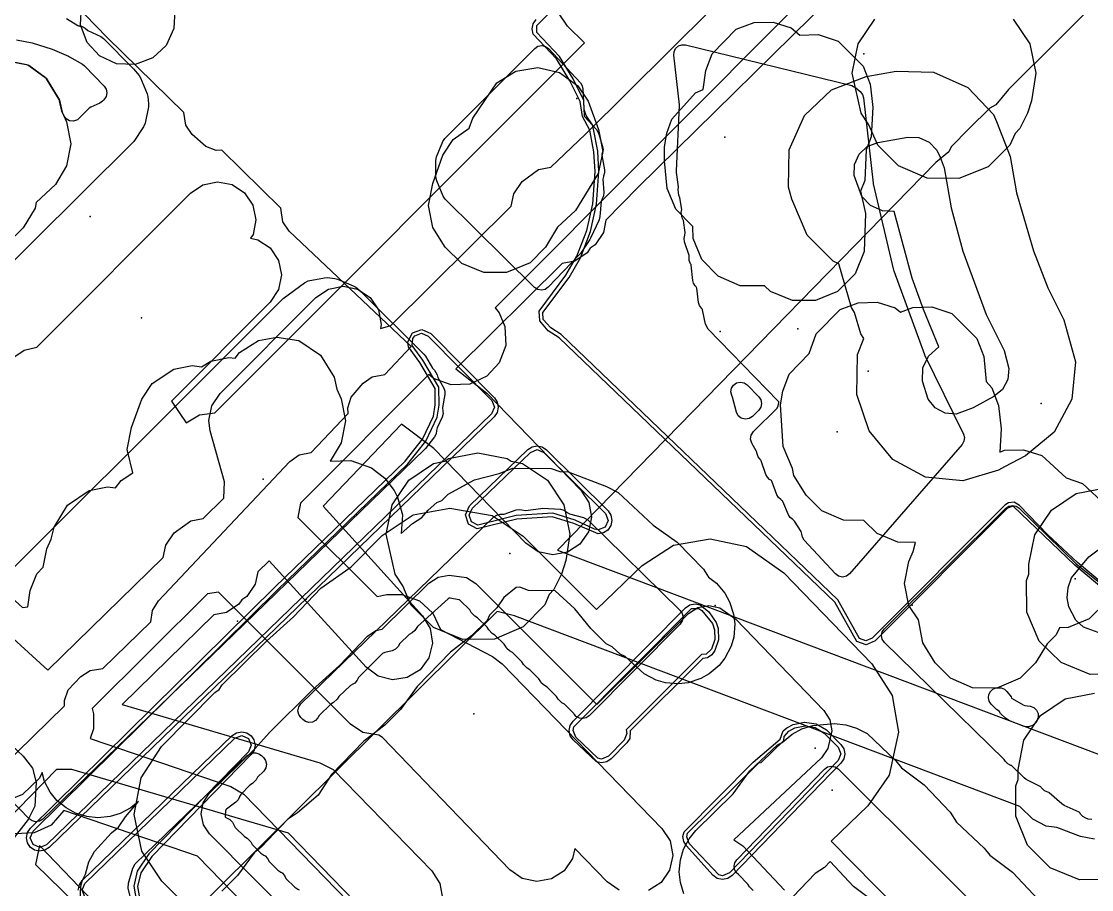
# Model space of a CAD drawing. Header units: metres. Extents: x -2677 to -840, y 169 to 1487.
# Drawn here: x -2099.7 to -2043.7, y 788.8 to 834.1 of the extents above; entities that cross this region are included whole.
import ezdxf

# ---------------------------------------------------------------- set-up
doc = ezdxf.new("R2010")
doc.units = ezdxf.units.M
for name, color, linetype in [('AI_GREENING_ALLOWED_ZONE', 4, 'Continuous'), ('AI_GREENING_EXCLUSIONS', 1, 'Continuous'), ('AI_GREENING_LAWN', 82, 'Continuous'), ('AI_GREENING_REJECTED', 6, 'Continuous')]:
    doc.layers.add(name, color=color, linetype=linetype)

msp = doc.modelspace()

# ---------------------------------------------------------------- linework, layer by layer
at = {"layer": 'AI_GREENING_ALLOWED_ZONE'}
msp.add_lwpolyline([(-2099.929, 833.177), (-2099.111, 833.026), (-2099.054, 833.012), (-2098.107, 832.717), (-2098.056, 832.698), (-2097.205, 832.327), (-2097.153, 832.3), (-2096.474, 831.904), (-2096.369, 831.821), (-2095.337, 830.762), (-2095.231, 830.598), (-2095.196, 830.406), (-2095.237, 830.215), (-2095.348, 830.054), (-2095.428, 829.977), (-2095.569, 829.881), (-2096.042, 829.667), (-2096.115, 829.616), (-2096.624, 829.108), (-2096.626, 829.111), (-2096.738, 829.006), (-2096.936, 828.939), (-2097.144, 828.958), (-2097.327, 829.061), (-2097.451, 829.229), (-2097.512, 829.365), (-2097.544, 829.457), (-2097.669, 829.991), (-2097.698, 830.062), (-2098.35, 831.143), (-2098.418, 831.216), (-2099.284, 831.838), (-2099.38, 831.88), (-2100.621, 832.127)], dxfattribs=at)
msp.add_lwpolyline([(-2048.96, 798.462), (-2049.062, 798.61), (-2049.104, 798.784), (-2049.083, 798.961), (-2049.001, 799.12), (-2048.868, 799.24), (-2048.701, 799.305), (-2048.637, 799.317), (-2048.449, 799.318), (-2048.275, 799.249), (-2048.138, 799.121), (-2047.926, 798.832), (-2047.894, 798.763), (-2047.867, 798.754), (-2047.285, 798.423), (-2047.2, 798.393), (-2046.919, 798.349), (-2046.732, 798.28), (-2046.587, 798.143), (-2046.507, 797.961), (-2046.505, 797.762), (-2046.58, 797.577), (-2046.64, 797.487), (-2046.802, 797.335), (-2047.013, 797.267), (-2047.233, 797.297), (-2048.045, 797.604), (-2048.223, 797.719), (-2048.47, 797.968), (-2048.551, 798.092), (-2048.685, 798.185), (-2048.96, 798.462)], close=True, dxfattribs=at)
at = {"layer": 'AI_GREENING_EXCLUSIONS'}
for points in [[(-1995.827, 882.141), (-2009.772, 868.495), (-2009.936, 868.171), (-2010.75, 867.538), (-2017.842, 860.591), (-2018.479, 859.812), (-2018.789, 859.664), (-2019.794, 858.679), (-2020.792, 857.687), (-2020.944, 857.382), (-2021.73, 856.755), (-2048.065, 830.59), (-2048.712, 829.78), (-2049.039, 829.619), (-2050.116, 828.549), (-2051.056, 827.586), (-2051.185, 827.328), (-2051.85, 826.773), (-2071.631, 806.507), (-2043.27, 795.801), (-1988.498, 803.706)], [(-1995.827, 882.141), (-2009.772, 868.495), (-2009.936, 868.171), (-2010.75, 867.538), (-2017.842, 860.591), (-2018.479, 859.812), (-2018.789, 859.664), (-2019.794, 858.679), (-2020.792, 857.687), (-2020.944, 857.382), (-2021.73, 856.755), (-2048.065, 830.59), (-2048.712, 829.78), (-2049.039, 829.619), (-2050.116, 828.549), (-2051.056, 827.586), (-2051.185, 827.328), (-2051.85, 826.773), (-2071.631, 806.507), (-2043.27, 795.801), (-1988.498, 803.706)], [(-2050.258, 843.885), (-2074.893, 819.18), (-2074.684, 818.919), (-2074.382, 818.196), (-2074.343, 817.21), (-2074.684, 816.293), (-2075.331, 815.594), (-2076.213, 815.185), (-2077.199, 815.146), (-2078.116, 815.487), (-2078.372, 815.692), (-2085.078, 808.966), (-2085.213, 808.218), (-2081.071, 804.084), (-2080.563, 804.195), (-2079.772, 804.195), (-2078.855, 803.853), (-2078.156, 803.206), (-2077.762, 802.362), (-2075.037, 800.944), (-2074.525, 800.563), (-2066.178, 791.963), (-2065.754, 791.308), (-2065.613, 790.541), (-2065.777, 789.778), (-2066.22, 789.135), (-2066.875, 788.711)], [(-2100.712, 795.139), (-2097.408, 798.366), (-2097.418, 798.655), (-2097.213, 799.203), (-2096.556, 799.905), (-2096.065, 800.224), (-2095.411, 800.314), (-2092.898, 802.765), (-2092.804, 803.357), (-2092.494, 803.853), (-2085.626, 811.15), (-2085.149, 811.489), (-2084.508, 811.609), (-2082.582, 813.655), (-2082.604, 813.943), (-2082.422, 814.499), (-2081.796, 815.229), (-2081.319, 815.569), (-2080.669, 815.687), (-2079.296, 817.146), (-2085.663, 823.189), (-2086.001, 823.667), (-2086.103, 824.393), (-2089.189, 827.422), (-2089.477, 827.406), (-2090.029, 827.6), (-2090.746, 828.242), (-2091.075, 828.725), (-2091.179, 829.378), (-2095.187, 833.314), (-2105.168, 843.594)], [(-2108.007, 809.105), (-2098.29, 800.232), (-2092.25, 806.132), (-2092.115, 806.772), (-2091.674, 807.416), (-2090.809, 808.049), (-2090.163, 808.17), (-2089.083, 809.226), (-2089.049, 810.083), (-2089.792, 812.743), (-2089.866, 813.281), (-2089.714, 814.047), (-2089.281, 814.696), (-2084.265, 819.713), (-2083.617, 820.146), (-2082.851, 820.299), (-2082.086, 820.147), (-2081.437, 819.713), (-2081.003, 819.064), (-2080.851, 818.299), (-2080.893, 818.089), (-2080.349, 818.258), (-2074.052, 824.485), (-2073.92, 825.126), (-2073.483, 825.773), (-2072.622, 826.411), (-2071.977, 826.536), (-2070.165, 828.259), (-2056.986, 841.36)], [(-2042.841, 804.512), (-2044.452, 805.868), (-2046.013, 807.322), (-2047.49, 808.84), (-2047.769, 809.009), (-2048.065, 808.985), (-2048.251, 808.858), (-2055.177, 801.911), (-2055.511, 801.765), (-2055.856, 801.884), (-2056.973, 803.905), (-2071.438, 817.777), (-2071.987, 818.121), (-2072.383, 818.571), (-2072.398, 818.929), (-2071.028, 820.769), (-2070.443, 821.794), (-2069.914, 823.16), (-2069.592, 824.586), (-2069.471, 826.3), (-2069.531, 827.361), (-2069.756, 828.506), (-2069.815, 828.744), (-2070.146, 829.226), (-2070.241, 829.538), (-2070.252, 830.008), (-2070.813, 831.146), (-2071.538, 832.31), (-2072.721, 833.559), (-2072.72, 833.941), (-2066.934, 839.727)], [(-2054.325, 838.366), (-2067.422, 825.485), (-2069.103, 823.753), (-2069.233, 823.108), (-2069.669, 822.46), (-2069.924, 822.291), (-2070.084, 822.053), (-2070.733, 821.621), (-2071.391, 821.491), (-2076.958, 815.986), (-2075.336, 814.711), (-2070.424, 809.651), (-2070.001, 808.996), (-2069.86, 808.228), (-2070.023, 807.465), (-2070.466, 806.823), (-2071.122, 806.399), (-2071.889, 806.258), (-2072.652, 806.422), (-2073.295, 806.865), (-2078.105, 811.821), (-2079.799, 813.1), (-2083.891, 808.802), (-2078.688, 803.08), (-2078.286, 802.411), (-2078.17, 801.639), (-2078.358, 800.882), (-2078.822, 800.254), (-2079.491, 799.852), (-2080.263, 799.737), (-2081.02, 799.925), (-2081.648, 800.389), (-2086.708, 805.954), (-2087.306, 805.37), (-2087.44, 804.725), (-2087.88, 804.081), (-2088.136, 803.913), (-2088.297, 803.676), (-2088.949, 803.247), (-2089.607, 803.122), (-2094.403, 798.437), (-2084.06, 795.397), (-2083.369, 795.035), (-2078.214, 789.746), (-2077.79, 789.091), (-2077.649, 788.323)], [(-2100.164, 816.53), (-2099.519, 816.97), (-2098.852, 817.11), (-2090.822, 825.177), (-2090.174, 825.612), (-2089.409, 825.765), (-2088.643, 825.615), (-2087.993, 825.183), (-2087.558, 824.535), (-2087.404, 823.77), (-2087.555, 823.004), (-2087.684, 822.81), (-2087.312, 822.737), (-2086.662, 822.305), (-2086.227, 821.657), (-2086.073, 820.892), (-2086.224, 820.126), (-2086.656, 819.476), (-2091.817, 814.292), (-2091.043, 813.167), (-2090.357, 813.582), (-2089.553, 813.683), (-2070.229, 833.026), (-2071.106, 833.891), (-2071.544, 834.537)], [(-2047.805, 834.268), (-2046.937, 832.971), (-2046.633, 831.44), (-2046.854, 829.999), (-2047.066, 829.344), (-2047.459, 828.554), (-2047.711, 828.284), (-2047.981, 827.676), (-2049.125, 826.553), (-2050.647, 825.933), (-2052.308, 825.949), (-2053.817, 826.596), (-2054.897, 827.676), (-2055.359, 828.742), (-2055.762, 829.344), (-2056.223, 831.44), (-2055.919, 832.971), (-2055.051, 834.268)], [(-2042.97, 804.359), (-2044.581, 805.716), (-2047.813, 808.812), (-2048.116, 808.71), (-2055.035, 801.77), (-2055.503, 801.565), (-2055.986, 801.732), (-2057.134, 803.782), (-2071.557, 817.614), (-2072.13, 817.98), (-2072.566, 818.491), (-2072.588, 818.993), (-2071.199, 820.874), (-2070.628, 821.872), (-2070.104, 823.221), (-2069.79, 824.617), (-2069.671, 826.296), (-2069.729, 827.333), (-2069.951, 828.463), (-2070.338, 829.168), (-2070.453, 829.967), (-2070.988, 831.049), (-2071.694, 832.183), (-2072.907, 833.483), (-2072.959, 833.751), (-2072.904, 834.019), (-2072.751, 834.245)], [(-2100.669, 832.136), (-2099.327, 831.869), (-2098.376, 831.187), (-2097.678, 830.029), (-2097.532, 829.409), (-2097.301, 828.897), (-2097.074, 827.749), (-2097.304, 826.601), (-2097.89, 825.629), (-2098.889, 824.678), (-2098.948, 824.387), (-2099.577, 823.351), (-2100.451, 822.498)], [(-2042.971, 803.768), (-2043.848, 802.912), (-2044.931, 802.459), (-2045.39, 802.443), (-2045.572, 802.077), (-2046.043, 801.606), (-2046.638, 800.622), (-2047.449, 799.812), (-2048.673, 799.3), (-2049.939, 799.316), (-2051.086, 799.812), (-2051.896, 800.622), (-2052.537, 801.657), (-2052.756, 802.862), (-2053.264, 803.622), (-2053.494, 804.77), (-2053.267, 805.918), (-2053.036, 806.43), (-2052.922, 806.915), (-2053.842, 806.931), (-2054.925, 807.384), (-2055.617, 808.055), (-2056.678, 808.071), (-2057.825, 808.567), (-2058.635, 809.377), (-2059.276, 810.413), (-2059.35, 810.783), (-2059.844, 811.927), (-2059.976, 814.098), (-2059.859, 814.825), (-2059.52, 815.7), (-2058.486, 816.789), (-2058.114, 817.81), (-2058.114, 817.81), (-2056.855, 819.089), (-2055.924, 819.439), (-2054.93, 819.466), (-2053.981, 819.166), (-2053.71, 818.953), (-2053.063, 819.196), (-2052.069, 819.223), (-2051.019, 818.871), (-2049.709, 817.566), (-2049.348, 816.637), (-2049.219, 815.331), (-2048.933, 814.995), (-2048.572, 814.066), (-2048.439, 812.849), (-2048.516, 811.632), (-2048.263, 811.727), (-2047.268, 811.754), (-2046.32, 811.454), (-2045.04, 810.286), (-2044.182, 809.995), (-2042.958, 808.837)], [(-2100.737, 804.533), (-2099.606, 803.507), (-2099.323, 803.545), (-2099.2, 804.39), (-2098.861, 805.265), (-2098.52, 805.624), (-2098.332, 806.576), (-2098.101, 807.088), (-2097.955, 807.708), (-2097.257, 808.866), (-2096.119, 809.626), (-2095.166, 809.815), (-2094.748, 809.765), (-2094.457, 810.148), (-2093.848, 810.544), (-2094.134, 811.776), (-2093.907, 812.924), (-2093.371, 814.406), (-2092.832, 815.214), (-2091.694, 815.974), (-2090.741, 816.163), (-2090.247, 816.095), (-2089.765, 816.385), (-2088.812, 816.574), (-2088.498, 816.548), (-2088.261, 816.844), (-2087.266, 817.461), (-2086.313, 817.65), (-2085.158, 817.461), (-2084.02, 816.701), (-2083.322, 815.543), (-2083.176, 814.923), (-2082.945, 814.411), (-2082.718, 813.263), (-2082.948, 812.115), (-2083.526, 811.164), (-2082.443, 811.189), (-2081.359, 810.805), (-2080.662, 810.274), (-2080.17, 809.628), (-2079.998, 809.271), (-2079.745, 808.359), (-2079.803, 807.377), (-2079.216, 807.898), (-2078.725, 808.209), (-2078.407, 808.603), (-2077.941, 808.992), (-2077.684, 809.103), (-2077.345, 809.442), (-2075.977, 810.186), (-2074.686, 810.512), (-2073.966, 810.798), (-2071.96, 810.776), (-2071.518, 810.612), (-2071.071, 810.598), (-2069.077, 809.843), (-2068.459, 809.525), (-2066.634, 807.81), (-2065.377, 806.932), (-2064.011, 805.512), (-2063.734, 805.093), (-2063.329, 804.779), (-2062.889, 804.265), (-2062.636, 803.811), (-2062.428, 803.169), (-2062.368, 802.649), (-2062.425, 801.966), (-2062.561, 801.489), (-2062.889, 800.854), (-2063.186, 800.482), (-2063.7, 800.044), (-2064.151, 799.791), (-2064.812, 799.579), (-2065.309, 799.522), (-2065.999, 799.579), (-2066.474, 799.715), (-2067.111, 800.044), (-2068.098, 800.95), (-2068.367, 801.062), (-2068.779, 801.455), (-2069.085, 801.604), (-2069.895, 802.414), (-2070.727, 803.442), (-2071.76, 804.381), (-2073.147, 804.394), (-2073.61, 804.567), (-2073.794, 804.551), (-2074.446, 804.035), (-2074.804, 803.486), (-2075.187, 803.103), (-2075.319, 802.835), (-2076.13, 802.025), (-2077.223, 801.18), (-2078.976, 799.382), (-2079.851, 798.176), (-2080.662, 797.365), (-2081.755, 796.52), (-2083.459, 794.772), (-2084.147, 793.694), (-2085.238, 792.768), (-2085.758, 792.426), (-2087.133, 790.973), (-2087.497, 790.678), (-2088.373, 789.498), (-2089.184, 788.688)], [(-2042.121, 800.025), (-2043.782, 800.009), (-2045.305, 800.629), (-2046.449, 801.752), (-2047.096, 803.26), (-2047.112, 804.921), (-2046.988, 805.258), (-2046.988, 805.771), (-2046.683, 807.302), (-2045.816, 808.599), (-2044.518, 809.466), (-2042.988, 809.771)], [(-2085.325, 782.17), (-2092.318, 789.207), (-2093.376, 790.781), (-2093.771, 792.691), (-2093.406, 794.607), (-2092.335, 796.238), (-2089.553, 799.065), (-2089.326, 799.22), (-2089.326, 799.22), (-2089.162, 799.464), (-2086.851, 801.755), (-2085.433, 803.027), (-2084.014, 804.52), (-2082.431, 805.629), (-2080.811, 807.282), (-2079.176, 808.347), (-2077.258, 808.705), (-2075.055, 808.318), (-2073.431, 807.237), (-2069.59, 803.409), (-2067.218, 805.709), (-2065.576, 806.763), (-2063.656, 807.108), (-2061.75, 806.693), (-2059.799, 805.33), (-2055.199, 800.559), (-2054.145, 798.918), (-2053.8, 796.998), (-2054.3, 794.739), (-2055.414, 793.137), (-2057.331, 791.288), (-2051.599, 785.47)], [(-2043.179, 802.139), (-2044.134, 802.489), (-2044.532, 802.855), (-2044.902, 803.542), (-2044.988, 804.02), (-2044.944, 804.558), (-2044.758, 805.066), (-2043.857, 806.16), (-2043.233, 806.628)], [(-2080.536, 782.32), (-2089.836, 791.674), (-2090.153, 792.146), (-2090.272, 792.719), (-2090.162, 793.294), (-2089.841, 793.783), (-2087.463, 796.129), (-2086.696, 796.98), (-2084.448, 799.211), (-2084.448, 799.211), (-2083.029, 800.483), (-2081.576, 802.009), (-2081.127, 802.309), (-2080.799, 802.38), (-2078.365, 804.778), (-2077.874, 805.098), (-2077.299, 805.205), (-2076.389, 805.082), (-2075.902, 804.757), (-2069.573, 798.441), (-2064.789, 803.189), (-2064.296, 803.505), (-2063.72, 803.609), (-2063.148, 803.484), (-2062.319, 802.901), (-2057.719, 798.13), (-2057.403, 797.638), (-2057.299, 797.062), (-2057.509, 796.138), (-2057.843, 795.657), (-2062.413, 791.368), (-2061.943, 791.044), (-2059.772, 788.741)], [(-2068.405, 788.734), (-2069.048, 789.177), (-2070.738, 790.918), (-2070.85, 790.395), (-2071.293, 789.753), (-2071.948, 789.329), (-2072.716, 789.188), (-2073.479, 789.352), (-2074.121, 789.795), (-2080.786, 796.721), (-2080.983, 796.844), (-2081.809, 796.983), (-2082.459, 797.416), (-2089.363, 804.307), (-2089.939, 804.218), (-2095.967, 798.223), (-2095.897, 797.954), (-2095.897, 797.163), (-2096.063, 796.663), (-2088.708, 794.148), (-2088.033, 793.756), (-2081.373, 786.904)], [(-2043.56, 791.399), (-2044.286, 791.535), (-2045.525, 792.018), (-2046.091, 792.076), (-2046.778, 792.446), (-2047.459, 793.107), (-2073.886, 803.083), (-2074.791, 803.303), (-2095.723, 782.554)], [(-2043.56, 791.399), (-2044.286, 791.535), (-2045.525, 792.018), (-2046.091, 792.076), (-2046.778, 792.446), (-2047.459, 793.107), (-2073.886, 803.083), (-2074.791, 803.303), (-2095.723, 782.554)], [(-2042.691, 789.294), (-2044.352, 789.278), (-2045.874, 789.898), (-2047.061, 791.085), (-2047.681, 792.607), (-2047.681, 794.191), (-2047.557, 794.527), (-2047.557, 795.04), (-2047.253, 796.571), (-2046.386, 797.868), (-2045.088, 798.736), (-2043.557, 799.04)], [(-2065.031, 788.541), (-2065.214, 789.135), (-2065.273, 789.699), (-2065.214, 790.322), (-2065.214, 790.322), (-2065.05, 790.869), (-2064.758, 791.421), (-2064.41, 791.849), (-2062.454, 793.771), (-2061.573, 794.974), (-2060.138, 796.327), (-2059.89, 796.445), (-2059.376, 796.895), (-2058.87, 797.168), (-2058.293, 797.348), (-2057.167, 797.439), (-2056.561, 797.38), (-2055.998, 797.21), (-2055.449, 796.915), (-2053.95, 795.502), (-2053.65, 795.131), (-2052.459, 794.248), (-2051.109, 792.811), (-2050.782, 792.291), (-2049.332, 790.928), (-2049.032, 790.556), (-2047.842, 789.674), (-2046.492, 788.236)], [(-2100.762, 796.86), (-2099.567, 795.738), (-2099.094, 795.116), (-2098.896, 794.362), (-2098.957, 793.126), (-2099.304, 792.436), (-2101.101, 790.144)], [(-2096.694, 788.738), (-2096.636, 789.006), (-2096.48, 789.231), (-2088.639, 796.819), (-2088.411, 796.966), (-2088.145, 797.016), (-2087.88, 796.961), (-2087.656, 796.81), (-2087.505, 796.585), (-2087.452, 796.319), (-2087.503, 796.054), (-2087.503, 796.054), (-2087.651, 795.827), (-2092.85, 790.498), (-2093.422, 789.64), (-2093.592, 788.93), (-2093.194, 786.681)], [(-2081.084, 786.96), (-2085.693, 791.708), (-2097.026, 795.039), (-2097.837, 795.037), (-2110.528, 782.031)], [(-2096.629, 787.464), (-2096.558, 788.94), (-2096.479, 789.249), (-2096.31, 789.562), (-2096.138, 790.21), (-2095.845, 790.753), (-2094.955, 791.723), (-2094.584, 792.02), (-2094.23, 792.568), (-2093.541, 793.367), (-2093.947, 793.031), (-2094.504, 792.737), (-2095.03, 792.578), (-2095.665, 792.516), (-2096.249, 792.578), (-2096.829, 792.758), (-2097.332, 793.031), (-2097.809, 793.426), (-2098.164, 793.863), (-2098.458, 794.418), (-2098.588, 794.877), (-2098.728, 794.583), (-2099.605, 793.728), (-2100.77, 793.258)], [(-2084.243, 784.118), (-2090.456, 790.518), (-2097.439, 792.906), (-2098.117, 792.133), (-2098.998, 791.724), (-2099.984, 791.684)], [(-2095.389, 787.601), (-2098.712, 791.064), (-2098.924, 790.067), (-2094.126, 785.393)], [(-2054.982, 788.044), (-2056.167, 788.92), (-2057.376, 790.229), (-2057.685, 789.92), (-2058.17, 789.602), (-2060.075, 787.593)]]:
    msp.add_lwpolyline(points, dxfattribs=at)
for points in [[(-2091.69, 833.769), (-2092.099, 832.887), (-2092.798, 832.24), (-2093.715, 831.899), (-2094.701, 831.938), (-2095.583, 832.347), (-2096.23, 833.046), (-2096.571, 833.963), (-2096.532, 834.949), (-2096.123, 835.831), (-2095.424, 836.478), (-2094.507, 836.819), (-2093.521, 836.78), (-2092.639, 836.371), (-2091.992, 835.672), (-2091.651, 834.755), (-2091.69, 833.769)], [(-2061.357, 834.088), (-2060.363, 834.115), (-2059.414, 833.815), (-2058.966, 833.434), (-2058.011, 833.46), (-2056.961, 833.108), (-2055.651, 831.803), (-2055.29, 830.874), (-2055.157, 829.657), (-2055.234, 828.112), (-2055.499, 827.438), (-2055.574, 825.832), (-2055.789, 825.277), (-2055.533, 824.113), (-2055.598, 822.121), (-2056.068, 820.956), (-2056.99, 820.034), (-2058.155, 819.564), (-2059.343, 819.564), (-2060.508, 820.034), (-2060.814, 820.318), (-2062.091, 820.333), (-2063.242, 820.831), (-2064.097, 821.708), (-2064.55, 822.792), (-2064.567, 823.43), (-2065.454, 824.328), (-2065.907, 825.412), (-2066.04, 826.865), (-2066.039, 827.583), (-2065.922, 828.31), (-2065.661, 829.034), (-2064.423, 830.407), (-2064.016, 830.58), (-2063.886, 831.584), (-2063.547, 832.459), (-2062.288, 833.738), (-2061.357, 834.088)], [(-2070.575, 830.786), (-2070.036, 829.978), (-2069.5, 828.496), (-2069.273, 827.348), (-2069.503, 826.2), (-2070.69, 824.267), (-2071.629, 823.387), (-2072.26, 822.345), (-2073.07, 821.535), (-2074.295, 821.023), (-2075.483, 821.023), (-2076.644, 821.492), (-2077.518, 822.345), (-2078.159, 823.381), (-2078.389, 824.529), (-2078.162, 825.677), (-2077.626, 827.159), (-2077.087, 827.967), (-2076.254, 828.564), (-2076.056, 829.081), (-2074.816, 830.929), (-2073.821, 831.546), (-2072.666, 831.735), (-2071.526, 831.468), (-2070.575, 830.786)], [(-2059.39, 824.852), (-2059.568, 825.489), (-2059.519, 827.44), (-2058.728, 829.223), (-2057.314, 830.567), (-2055.494, 831.268), (-2053.925, 831.54), (-2051.975, 831.491), (-2050.192, 830.699), (-2048.847, 829.286), (-2048.678, 828.913), (-2047.976, 827.092), (-2047.638, 825.187), (-2046.756, 822.158), (-2045.999, 820.215), (-2045.17, 818.544), (-2044.633, 816.668), (-2044.556, 816.344), (-2044.748, 814.403), (-2045.669, 812.683), (-2047.177, 811.446), (-2048.261, 810.867), (-2048.582, 810.696), (-2050.449, 810.131), (-2052.39, 810.323), (-2054.11, 811.244), (-2055.347, 812.752), (-2055.979, 814.651), (-2055.959, 816.728), (-2055.617, 817.578), (-2055.77, 817.82), (-2056.116, 818.929), (-2056.265, 819.189), (-2056.927, 821.469), (-2057.23, 821.616), (-2058.581, 822.967), (-2059.39, 824.852)], [(-2056.12, 826.086), (-2056.105, 826.671), (-2055.867, 827.206), (-2055.443, 827.609), (-2054.897, 827.82), (-2053.329, 828.091), (-2052.743, 828.076), (-2052.209, 827.839), (-2051.805, 827.415), (-2051.636, 827.042), (-2051.425, 826.496), (-2051.056, 824.407), (-2050.439, 822.137), (-2049.218, 818.827), (-2048.282, 816.942), (-2048.039, 816.003), (-2048.097, 815.42), (-2048.373, 814.904), (-2048.825, 814.533), (-2049.909, 813.955), (-2050.79, 813.614), (-2051.372, 813.672), (-2051.888, 813.948), (-2052.26, 814.401), (-2052.548, 815.344), (-2052.528, 816.035), (-2052.248, 816.656), (-2051.7, 817.142), (-2052.506, 819.082), (-2053.089, 820.727), (-2054.039, 824.218), (-2054.653, 824.238), (-2055.274, 824.518), (-2055.732, 825.003), (-2056.12, 826.086)], [(-2099.401, 791.477), (-2099.345, 791.744), (-2099.191, 791.969), (-2086.418, 804.581), (-2079.608, 811.16), (-2078.693, 812.311), (-2078.119, 813.507), (-2078.029, 814.099), (-2078.04, 814.963), (-2078.841, 816.323), (-2079.43, 817.142), (-2079.458, 817.405), (-2079.225, 817.868), (-2078.738, 818.044), (-2078.263, 817.837), (-2074.935, 814.477), (-2074.783, 814.247), (-2074.732, 813.977), (-2074.789, 813.708), (-2074.945, 813.482), (-2098.214, 790.966), (-2098.443, 790.818), (-2098.711, 790.769), (-2098.977, 790.826), (-2099.202, 790.981), (-2099.351, 791.209), (-2099.401, 791.477)], [(-2079.459, 811.025), (-2078.525, 812.201), (-2077.924, 813.458), (-2077.83, 814.08), (-2077.844, 815.024), (-2078.676, 816.436), (-2079.239, 817.2), (-2079.207, 817.569), (-2079.092, 817.718), (-2078.744, 817.844), (-2078.405, 817.696), (-2075.077, 814.336), (-2074.932, 813.979), (-2075.084, 813.625), (-2098.353, 791.11), (-2098.708, 790.969), (-2099.059, 791.12), (-2099.201, 791.475), (-2099.051, 791.826), (-2086.277, 804.439), (-2079.459, 811.025)], [(-2076.448, 808.352), (-2076.235, 808.821), (-2073.193, 811.764), (-2072.967, 811.911), (-2072.702, 811.961), (-2072.438, 811.907), (-2072.214, 811.758), (-2068.995, 808.563), (-2068.841, 808.332), (-2068.788, 808.06), (-2068.845, 807.788), (-2069.004, 807.561), (-2069.238, 807.412), (-2069.512, 807.366), (-2070.789, 807.896), (-2071.912, 808.245), (-2073.767, 808.121), (-2075.83, 807.622), (-2076.283, 807.865), (-2076.448, 808.352)], [(-2075.798, 811.596), (-2074.268, 811.291), (-2074.068, 811.158), (-2073.466, 811.038), (-2072.168, 810.171), (-2071.301, 808.873), (-2070.996, 807.343), (-2071.203, 805.972), (-2071.43, 805.247), (-2071.822, 804.457), (-2072.074, 804.186), (-2072.301, 803.643), (-2073.425, 802.499), (-2074.933, 801.851), (-2076.594, 801.836), (-2078.116, 802.456), (-2079.303, 803.643), (-2079.722, 804.644), (-2080.125, 805.247), (-2080.586, 807.343), (-2080.282, 808.873), (-2079.415, 810.171), (-2078.117, 811.038), (-2077.534, 811.154), (-2077.329, 811.291), (-2075.798, 811.596)], [(-2076.248, 808.342), (-2076.096, 808.677), (-2073.054, 811.62), (-2072.704, 811.761), (-2072.354, 811.616), (-2069.136, 808.421), (-2068.988, 808.062), (-2069.142, 807.705), (-2069.505, 807.566), (-2069.698, 807.612), (-2070.717, 808.083), (-2071.888, 808.447), (-2073.8, 808.319), (-2075.806, 807.821), (-2076.13, 807.994), (-2076.248, 808.342)], [(-2063.789, 800.884), (-2064.033, 800.838), (-2067.83, 797.058), (-2067.86, 796.659), (-2068.007, 796.439), (-2068.837, 795.597), (-2069.064, 795.443), (-2069.333, 795.388), (-2069.602, 795.441), (-2070.821, 796.584), (-2070.972, 796.81), (-2071.026, 797.077), (-2070.973, 797.345), (-2070.822, 797.572), (-2064.937, 803.493), (-2064.71, 803.646), (-2064.441, 803.7), (-2064.173, 803.647), (-2063.728, 803.278), (-2063.337, 802.731), (-2063.232, 802.41), (-2063.212, 801.824), (-2063.408, 801.255), (-2063.562, 801.032), (-2063.789, 800.884)], [(-2064.108, 801.045), (-2068.048, 797.123), (-2068.006, 796.921), (-2068.149, 796.58), (-2068.979, 795.737), (-2069.333, 795.588), (-2069.526, 795.626), (-2070.679, 796.725), (-2070.826, 797.078), (-2070.788, 797.269), (-2064.633, 803.461), (-2064.249, 803.462), (-2064.087, 803.354), (-2063.527, 802.669), (-2063.422, 802.347), (-2063.412, 801.832), (-2063.592, 801.334), (-2063.864, 801.07), (-2064.108, 801.045)], [(-2056.816, 796.348), (-2056.671, 796.124), (-2056.62, 795.861), (-2056.671, 795.599), (-2056.816, 795.375), (-2062.499, 789.501), (-2062.735, 789.341), (-2063.015, 789.288), (-2063.292, 789.351), (-2063.522, 789.519), (-2064.898, 791.043), (-2065.035, 791.27), (-2065.078, 791.532), (-2065.02, 791.791), (-2061.407, 795.426), (-2060.004, 796.635), (-2059.846, 797.06), (-2059.644, 797.223), (-2059.317, 797.399), (-2058.718, 797.522), (-2058.118, 797.426), (-2057.578, 797.115), (-2056.816, 796.348)], [(-2057.691, 796.949), (-2056.96, 796.209), (-2056.82, 795.861), (-2056.96, 795.514), (-2062.643, 789.64), (-2063.011, 789.488), (-2063.21, 789.533), (-2064.749, 791.177), (-2064.878, 791.526), (-2064.837, 791.712), (-2061.104, 795.391), (-2060.985, 795.414), (-2059.804, 796.55), (-2059.786, 796.77), (-2059.55, 797.047), (-2059.223, 797.223), (-2058.693, 797.324), (-2058.164, 797.232), (-2057.691, 796.949)], [(-2093.391, 786.646), (-2093.492, 786.248), (-2093.858, 786.06), (-2094.241, 786.211), (-2096.352, 788.379), (-2096.494, 788.735), (-2096.341, 789.087), (-2088.499, 796.675), (-2088.147, 796.816), (-2087.798, 796.669), (-2087.652, 796.318), (-2087.794, 795.967), (-2093.006, 790.625), (-2093.608, 789.721), (-2093.796, 788.936), (-2093.391, 786.646)]]:
    msp.add_lwpolyline(points, close=True, dxfattribs=at)
at = {"layer": 'AI_GREENING_LAWN'}
for points in [[(-2097.306, 834.293), (-2096.718, 833.93), (-2096.685, 833.916), (-2096.612, 833.908), (-2096.613, 833.901), (-2096.49, 833.883), (-2096.327, 833.789), (-2096.199, 833.678), (-2095.513, 833.357), (-2095.369, 833.256), (-2093.837, 831.706), (-2093.807, 831.673), (-2093.517, 831.323), (-2093.441, 831.197), (-2093.093, 830.362), (-2093.057, 830.219), (-2093.019, 829.836), (-2093.026, 829.688), (-2093.199, 828.822), (-2093.274, 828.64), (-2093.791, 827.874), (-2093.853, 827.799), (-2109.573, 812.198)], [(-2104.62, 801.058), (-2086.024, 819.615), (-2085.972, 819.661), (-2084.871, 820.49), (-2084.665, 820.582), (-2083.816, 820.747), (-2083.668, 820.753), (-2083.286, 820.713), (-2083.144, 820.677), (-2082.313, 820.326), (-2082.187, 820.25), (-2081.84, 819.961), (-2081.806, 819.93), (-2078.62, 816.746), (-2078.541, 816.644), (-2078.175, 816.015), (-2078.066, 815.911), (-2077.926, 815.67), (-2077.891, 815.529), (-2077.58, 814.973), (-2077.523, 814.812), (-2077.524, 814.641), (-2077.646, 813.965), (-2077.626, 813.76), (-2077.628, 813.76), (-2077.61, 813.658), (-2077.661, 813.457), (-2077.935, 812.898), (-2077.96, 812.768), (-2077.98, 812.592), (-2078.064, 812.43), (-2078.546, 811.813), (-2078.593, 811.761), (-2098.549, 792.45), (-2098.713, 792.345), (-2098.905, 792.31), (-2099.095, 792.351), (-2099.255, 792.461), (-2104.644, 797.999)], [(-2043.706, 792.42), (-2043.887, 792.446), (-2044.015, 792.489), (-2044.171, 792.576), (-2044.286, 792.711), (-2044.316, 792.761), (-2044.339, 792.79), (-2044.37, 792.811), (-2045.143, 793.161), (-2045.266, 793.24), (-2045.924, 793.818), (-2045.957, 793.839), (-2046.003, 793.849), (-2046.168, 793.92), (-2046.298, 794.044), (-2046.342, 794.106), (-2046.372, 794.128), (-2047.127, 794.522), (-2047.245, 794.608), (-2047.872, 795.222), (-2047.905, 795.244), (-2047.941, 795.255), (-2048.1, 795.333), (-2048.222, 795.461), (-2048.285, 795.556), (-2054.544, 801.686), (-2054.655, 801.848), (-2054.695, 802.041), (-2054.656, 802.235), (-2054.547, 802.398), (-2048.194, 808.695), (-2048.033, 808.802), (-2047.844, 808.84), (-2047.654, 808.803), (-2047.493, 808.698), (-2044.538, 805.812), (-2044.52, 805.796), (-2041.205, 803.141)], [(-2093.904, 788.126), (-2094.08, 788.838), (-2094.074, 789.1), (-2093.842, 789.885), (-2093.71, 790.103), (-2087.857, 795.766), (-2087.618, 795.895), (-2087.572, 795.905), (-2087.408, 795.914), (-2087.251, 795.869), (-2087.116, 795.777), (-2087.007, 795.671), (-2086.895, 795.51), (-2086.854, 795.318), (-2086.854, 795.318), (-2086.89, 795.126), (-2086.997, 794.961), (-2087.319, 794.633), (-2087.397, 794.493), (-2087.584, 794.302), (-2087.724, 794.222), (-2088.198, 793.74), (-2088.262, 793.625), (-2088.263, 793.619), (-2088.333, 793.459), (-2088.453, 793.332), (-2088.943, 792.973), (-2088.976, 792.936), (-2088.991, 792.889), (-2089.017, 792.613), (-2089.013, 792.57), (-2088.98, 792.541), (-2088.776, 792.423), (-2088.627, 792.29), (-2088.58, 792.19), (-2088.483, 792.017), (-2088.007, 791.538), (-2087.867, 791.458), (-2087.678, 791.268), (-2087.6, 791.128), (-2087.14, 790.664), (-2086.984, 790.57), (-2086.987, 790.564), (-2086.92, 790.528), (-2086.797, 790.383), (-2086.716, 790.239), (-2086.257, 789.775), (-2086.1, 789.681), (-2086.104, 789.675), (-2086.036, 789.639), (-2085.913, 789.494), (-2085.833, 789.35), (-2085.373, 788.886), (-2085.217, 788.792), (-2085.22, 788.786), (-2085.152, 788.75)], [(-2061.415, 788.716), (-2061.602, 788.908), (-2061.679, 789.049), (-2062.17, 789.553), (-2062.292, 789.659), (-2062.379, 789.817), (-2062.403, 789.996), (-2062.363, 790.171), (-2062.263, 790.321), (-2057.676, 795.062), (-2057.514, 795.173), (-2057.321, 795.214), (-2057.128, 795.177), (-2056.964, 795.068), (-2056.964, 795.068), (-2046.711, 784.857)]]:
    msp.add_lwpolyline(points, dxfattribs=at)
for points in [[(-2077.96, 827.074), (-2077.631, 827.871), (-2077.522, 828.033), (-2072.825, 832.738), (-2072.659, 832.848), (-2072.462, 832.884), (-2072.267, 832.841), (-2072.105, 832.725), (-2070.441, 830.935), (-2070.346, 830.787), (-2070.307, 830.615), (-2070.25, 829.248), (-2070.241, 829.208), (-2070.219, 829.172), (-2069.598, 828.495), (-2069.488, 828.303), (-2069.277, 827.606), (-2069.256, 827.428), (-2069.3, 827.253), (-2069.311, 827.23), (-2069.321, 827.194), (-2069.32, 827.157), (-2069.174, 826.394), (-2069.171, 826.225), (-2069.224, 826.064), (-2069.24, 826.035), (-2069.268, 825.9), (-2069.215, 825.204), (-2069.234, 825.023), (-2069.308, 824.878), (-2069.362, 824.736), (-2069.419, 823.942), (-2069.465, 823.767), (-2069.905, 822.821), (-2069.942, 822.754), (-2070.441, 822.01), (-2070.496, 821.941), (-2072.126, 820.252), (-2072.287, 820.14), (-2072.48, 820.099), (-2072.673, 820.136), (-2072.837, 820.244), (-2077.502, 824.861), (-2077.61, 825.02), (-2077.951, 825.814), (-2077.991, 826.008), (-2077.998, 826.879), (-2077.96, 827.074)], [(-2055.644, 830.16), (-2055.135, 825.687), (-2055.13, 825.657), (-2054.064, 821.141), (-2054.056, 821.113), (-2052.456, 816.736), (-2052.445, 816.712), (-2050.414, 812.579), (-2050.364, 812.391), (-2050.389, 812.199), (-2050.485, 812.03), (-2056.366, 805.275), (-2056.533, 805.15), (-2056.736, 805.103), (-2056.94, 805.144), (-2057.11, 805.264), (-2058.736, 807.025), (-2058.833, 807.178), (-2058.867, 807.345), (-2058.905, 807.476), (-2059.238, 808.017), (-2059.332, 808.105), (-2059.34, 808.11), (-2059.476, 808.215), (-2059.568, 808.361), (-2059.852, 809.053), (-2059.872, 809.085), (-2059.9, 809.11), (-2059.965, 809.151), (-2060.085, 809.257), (-2060.166, 809.396), (-2060.436, 810.109), (-2060.454, 810.141), (-2060.482, 810.166), (-2060.546, 810.209), (-2060.663, 810.319), (-2060.74, 810.46), (-2060.991, 811.179), (-2061.009, 811.212), (-2061.063, 811.265), (-2061.055, 811.273), (-2061.153, 811.382), (-2061.215, 811.594), (-2061.217, 811.632), (-2061.23, 811.666), (-2061.476, 812.108), (-2061.538, 812.313), (-2061.508, 812.526), (-2061.392, 812.706), (-2060.159, 813.931), (-2060.092, 814.056), (-2060.063, 814.2), (-2060.065, 814.256), (-2060.093, 814.304), (-2063.767, 818.064), (-2063.9, 818.315), (-2064.05, 819.062), (-2064.063, 819.097), (-2064.085, 819.126), (-2064.114, 819.153), (-2064.216, 819.291), (-2064.266, 819.456), (-2064.356, 820.198), (-2064.366, 820.234), (-2064.386, 820.265), (-2064.44, 820.324), (-2064.526, 820.457), (-2064.567, 820.611), (-2064.645, 821.397), (-2064.655, 821.435), (-2064.677, 821.467), (-2064.751, 821.642), (-2064.755, 821.831), (-2064.749, 821.865), (-2064.755, 821.903), (-2064.992, 822.631), (-2065.017, 822.804), (-2064.979, 822.976), (-2064.977, 822.981), (-2064.962, 823.111), (-2065.058, 823.74), (-2065.124, 823.886), (-2065.165, 824.153), (-2065.145, 824.31), (-2065.236, 824.932), (-2065.295, 825.071), (-2065.328, 825.337), (-2065.304, 825.505), (-2065.409, 826.25), (-2065.413, 826.343), (-2065.255, 829.743), (-2065.257, 829.784), (-2065.559, 832.374), (-2065.545, 832.564), (-2065.459, 832.736), (-2065.316, 832.863), (-2065.135, 832.926), (-2064.944, 832.917), (-2056.251, 830.794), (-2056.036, 830.68), (-2055.808, 830.476), (-2055.697, 830.333), (-2055.644, 830.16)], [(-2060.969, 814.177), (-2061.007, 813.986), (-2061.116, 813.824), (-2061.448, 813.495), (-2061.623, 813.382), (-2061.828, 813.35), (-2062.029, 813.404), (-2062.19, 813.535), (-2062.284, 813.72), (-2062.492, 814.5), (-2062.531, 814.586), (-2062.576, 814.778), (-2062.542, 814.973), (-2062.435, 815.14), (-2062.272, 815.252), (-2062.079, 815.293), (-2061.885, 815.255), (-2061.72, 815.144), (-2061.113, 814.531), (-2061.006, 814.368), (-2060.969, 814.177)], [(-2085.166, 798.316), (-2085.163, 798.323), (-2085.054, 798.479), (-2074.963, 808.243), (-2074.813, 808.343), (-2074.637, 808.383), (-2074.43, 808.392), (-2073.792, 808.612), (-2073.601, 808.638), (-2073.495, 808.612), (-2073.302, 808.582), (-2072.517, 808.692), (-2072.42, 808.697), (-2071.473, 808.644), (-2071.285, 808.597), (-2071.133, 808.484), (-2071.011, 808.41), (-2070.285, 808.223), (-2070.059, 808.096), (-2065.223, 803.352), (-2065.113, 803.19), (-2065.073, 802.998), (-2065.111, 802.806), (-2065.219, 802.642), (-2069.989, 797.846), (-2070.138, 797.743), (-2070.313, 797.7), (-2070.493, 797.722), (-2070.653, 797.806), (-2070.772, 797.941), (-2070.789, 797.969), (-2071.273, 798.449), (-2071.412, 798.527), (-2071.602, 798.716), (-2071.682, 798.856), (-2072.181, 799.354), (-2072.325, 799.435), (-2072.47, 799.558), (-2072.506, 799.625), (-2072.511, 799.622), (-2072.605, 799.779), (-2073.089, 800.259), (-2073.229, 800.337), (-2073.419, 800.526), (-2073.498, 800.666), (-2073.997, 801.164), (-2074.142, 801.245), (-2074.287, 801.368), (-2074.322, 801.436), (-2074.328, 801.432), (-2074.422, 801.589), (-2074.906, 802.069), (-2075.045, 802.147), (-2075.235, 802.337), (-2075.315, 802.476), (-2075.814, 802.974), (-2075.954, 803.053), (-2076.144, 803.242), (-2076.223, 803.381), (-2076.722, 803.88), (-2076.752, 803.902), (-2076.787, 803.914), (-2077.257, 803.996), (-2077.309, 803.993), (-2077.355, 803.967), (-2078.953, 802.522), (-2079.059, 802.357), (-2079.064, 802.36), (-2079.096, 802.301), (-2079.242, 802.179), (-2079.387, 802.1), (-2079.875, 801.624), (-2079.968, 801.475), (-2080.104, 801.329), (-2080.286, 801.248), (-2080.67, 801.164), (-2080.791, 801.097), (-2082.033, 799.843), (-2082.111, 799.709), (-2082.239, 799.563), (-2082.31, 799.528), (-2082.307, 799.522), (-2082.466, 799.432), (-2083.074, 798.856), (-2083.157, 798.718), (-2083.348, 798.536), (-2083.494, 798.457), (-2084.097, 797.868), (-2084.174, 797.741), (-2084.294, 797.606), (-2084.454, 797.523), (-2084.632, 797.502), (-2084.807, 797.545), (-2084.955, 797.647), (-2085.06, 797.752), (-2085.166, 797.909), (-2085.169, 797.917), (-2085.209, 798.116), (-2085.166, 798.316)]]:
    msp.add_lwpolyline(points, close=True, dxfattribs=at)
at = {"layer": 'AI_GREENING_REJECTED'}
for p in [(-2055.62, 832.45), (-2070.62, 830.11), (-2062.89, 828.09), (-2096.07, 823.95), (-2093.38, 818.65), (-2059.08, 818.08), (-2063.13, 817.93), (-2055.39, 815.87), (-2046.35, 814.18), (-2057.01, 812.69), (-2087.03, 810.21), (-2082.14, 808.37), (-2074.13, 806.33), (-2044.57, 805), (-2084.78, 803.94), (-2063.39, 803.61), (-2053.09, 803.64), (-2088.36, 802.8), (-2076.01, 797.95), (-2058.16, 796.15), (-2057.28, 793.96)]:
    msp.add_point(p, dxfattribs=at)

doc.saveas('drawing.dxf')
